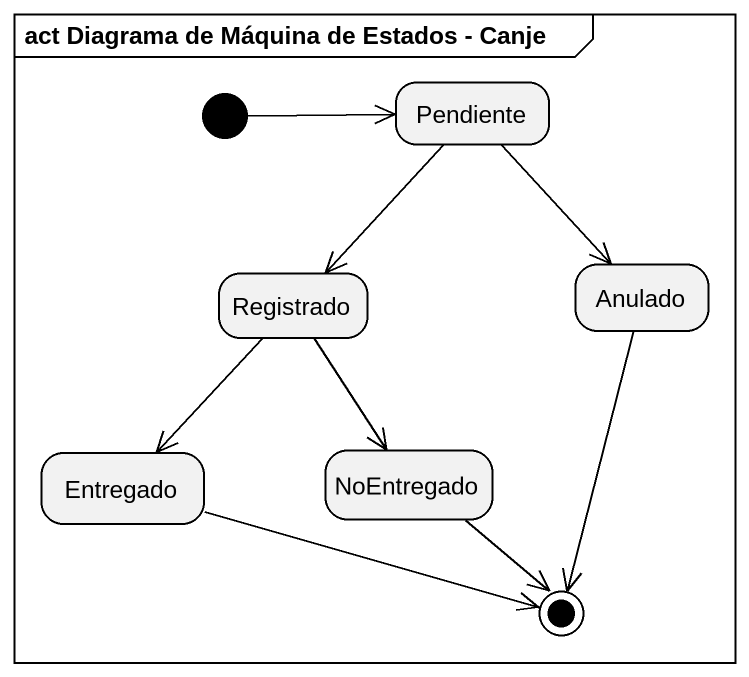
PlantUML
@startuml
mainframe act Diagrama de Máquina de Estados - Canje
hide empty description
state Pendiente
state Registrado
state Anulado
state Entregado
state NoEntregado
[*] -right-> Pendiente
Pendiente --> Registrado
Pendiente --> Anulado
Registrado --> Entregado
Registrado --> NoEntregado
Anulado --> [*]
Entregado -right-> [*]
NoEntregado --> [*]
@enduml
